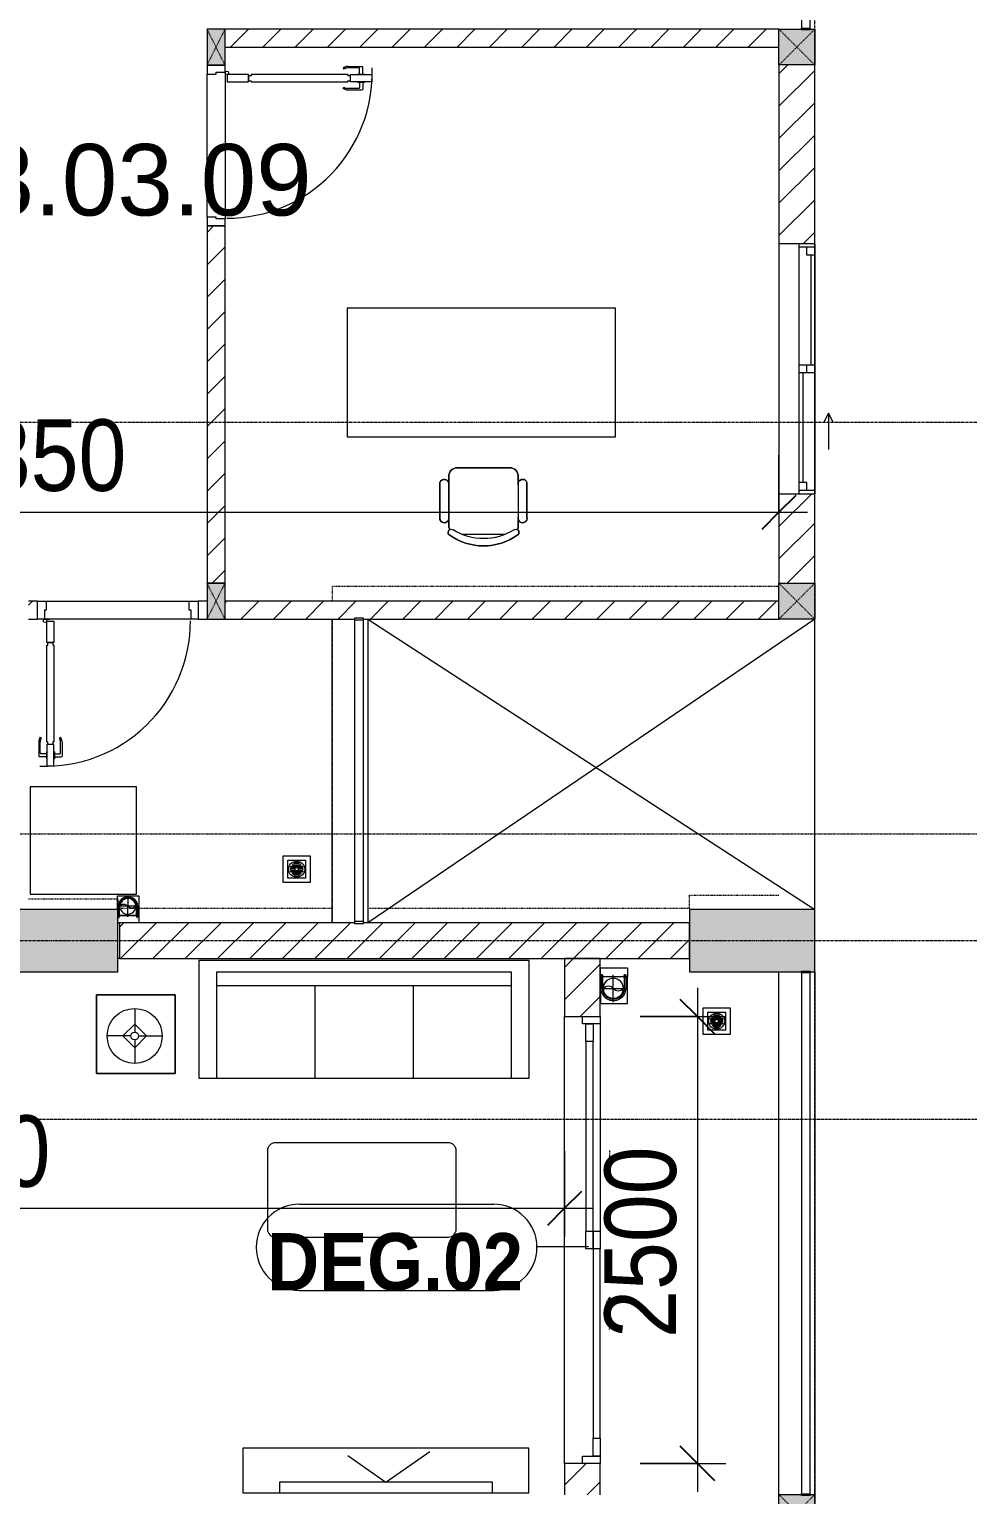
# Model space of a CAD drawing. Header units: millimetres. Extents: x 1591 to 240306, y -15958 to 82755.
# Drawn here: x 133859 to 139110, y 22437 to 30637 of the extents above; entities that cross this region are included whole.
import ezdxf

# ---------------------------------------------------------------- set-up
doc = ezdxf.new("R2010")
doc.units = ezdxf.units.MM
for name, pattern in [('Dash', [6, 3, -3]), ('Dash 1_8_', [6.35, 3.175, -3.175]), ('Dash Dot 3_16_', [7.9375, 4.7625, -1.5875, 0, -1.5875]), ('Grid Line', [22.225, 12.7, -3.175, 3.175, -3.175]), ('IMPORT-CENTER _2_', [40.64, 25.4, -5.08, 5.08, -5.08])]:
    doc.linetypes.add(name, pattern=pattern)
for name, color, linetype, lineweight in [('0-1', 7, 'Continuous', 5), ('A-ANNO-DIMS', 211, 'Continuous', 9), ('A-ANNO-DIMS-160', 211, 'Continuous', 9), ('A-AREA', 32, 'Dash 1_8_', 9), ('A-AREA-IDEN', 2, 'Continuous', 9), ('A-DETL-GENF-1', 9, 'Continuous', 9), ('A-DETL-THIN-2', 151, 'Continuous', 9), ('A-DOOR', 31, 'Continuous', 9), ('A-DOOR-1', 254, 'Continuous', 9), ('A-DOOR-2', 9, 'Continuous', 9), ('A-DOOR-FRAM', 31, 'Continuous', 9), ('A-DOOR-HDLN', 31, 'Dash', 9), ('A-DOOR-IDEN', 31, 'Continuous', 9), ('A-FLOR-1', 250, 'Continuous', 9), ('A-FLOR-2', 9, 'Continuous', 9), ('A-FLOR-HRAL', 11, 'Continuous', 9), ('A-FLOR-HRAL-1', 254, 'Continuous', 9), ('A-FLOR-HRAL-2', 9, 'Continuous', 9), ('A-GLAZ', 151, 'Continuous', 9), ('A-WALL', 113, 'Continuous', 9), ('A-WALL-1', 253, 'Continuous', 18), ('A-WALL-2', 9, 'Continuous', 9), ('A-WALL-3', 113, 'Continuous', 18), ('A-WALL-PATT-1', 10, 'Continuous', 9), ('A-WALL-PATT-2', 111, 'Continuous', 9), ('G-ANNO-SYMB-1', 111, 'Dash Dot 3_16_', 18), ('G-IMPT-1', 254, 'Continuous', 9), ('G-IMPT-2', 8, 'IMPORT-CENTER _2_', 9), ('G-IMPT-3', 8, 'Continuous', 9), ('I-FURN', 30, 'Continuous', 9), ('I-FURN-1', 254, 'Continuous', 9), ('M-EQPM', 50, 'Continuous', 9), ('S-COLS', 52, 'Continuous', 9), ('S-COLS-1', 52, 'Continuous', 5), ('S-COLS-2', 7, 'Continuous', 18), ('S-COLS-3', 254, 'Continuous', 9), ('S-COLS-4', 253, 'Continuous', 18), ('S-COLS-5', 52, 'Continuous', 18), ('S-COLS-HDLN', 52, 'Dash', 9), ('S-COLS-HDLN-1', 9, 'Dash', 9), ('S-GRID-1', 1, 'Grid Line', 9)]:
    doc.layers.add(name, color=color, linetype=linetype, lineweight=lineweight)
doc.styles.add('Arial_6', font='arial_0.ttf', dxfattribs={"height": 400})
doc.styles.add('Arial_B_3', font='arialbd_0.ttf', dxfattribs={"width": 0.9, "height": 320})
doc.styles.add('UTM Avo', font='UTM Avo.ttf', dxfattribs={"width": 0.9, "height": 400})
doc.dimstyles.new('1_Dim_chi_tiet_2_5_1', dxfattribs={"dimscale": 304.8, "dimtxt": 399.720379, "dimasz": 0.629921, "dimexe": 0.524934, "dimexo": 0.0625, "dimgap": 0.052493, "dimtad": 1, "dimdec": 0, "dimrnd": 5, "dimzin": 0, "dimdsep": 46, "dimtxsty": 'UTM Avo', "dimblk1": 'OBLIQUE', "dimblk2": 'OBLIQUE', "dimsah": 1, "dimcen": 0.09, "dimdle": 0.524934, "dimazin": 0, "dimtfac": 1, "dimtdec": 4, "dimtix": 1, "dimtmove": 0, "dimatfit": 3, "dimfxl": 1.049869, "dimfxlon": 1, "dimtvp": 1, "dimtolj": 1, "dimtzin": 0, "dimarcsym": 2})
pattern_1 = [(45, (0, 0), (-90.50967, 90.50967), [])]
pattern_2 = [(45, (11001.35, 0), (-90.50967, 90.50967), [])]

# ---------------------------------------------------------------- blocks, each defined once
blk = doc.blocks.new('NCV_TKTC_KET CAU_rvt-1-TKCS_MB TẦNG 3-4')
at = {"layer": 'S-COLS-1'}
for points in [[(123352.6, 25361.9), (123352.6, 25711.9), (122052.6, 25711.9), (122052.6, 25361.9), (122207.7, 25361.9)], [(127227.6, 25361.9), (127252.6, 25361.9), (127252.6, 25711.9), (126552.6, 25711.9), (126552.6, 25361.9), (127177.6, 25361.9), (127177.6, 25366.9), (127227.6, 25366.9)]]:
    blk.add_hatch(color=256, dxfattribs=at).paths.add_polyline_path(points)
at = {"layer": 'A-FLOR-1'}
blk.add_line((123362.6, 25636.8), (123352.6, 25636.8), dxfattribs=at)
at = {"layer": 'S-COLS-2'}
for p, q in [((123352.6, 25711.9), (122052.6, 25711.9)), ((123352.6, 25361.9), (123352.6, 25711.9)), ((127252.6, 25711.9), (126552.6, 25711.9)), ((126552.6, 25711.9), (126552.6, 25361.9)), ((127252.6, 25361.9), (127252.6, 25711.9)), ((122052.6, 25361.9), (123352.6, 25361.9)), ((126552.6, 25361.9), (127177.6, 25361.9)), ((127227.6, 25361.9), (127252.6, 25361.9))]:
    blk.add_line(p, q, dxfattribs=at)
blk = doc.blocks.new('DOOR_CW_01 CANH MO-PANEL KINH - DIW_01-900x2200-CỬA GỖ VÂN LAMINATE-553393-TKCS_MB TẦNG 3-4')
at = {"layer": 'A-DETL-GENF-1'}
for p, q in [((-399, 820.5), (-438, 820.5)), ((-399, 831.8), (-397, 831.8)), ((-399, 792.2), (-399, 831.8)), ((-397, 872), (-357, 872)), ((-397, 752), (-397, 872)), ((-397, 792.2), (-397, 831.8)), ((-357, 872), (-357, 752)), ((-357, 792.2), (-357, 831.8)), ((-355, 831.8), (-357, 831.8)), ((-355, 792.2), (-355, 831.8)), ((-355, 820.5), (-316, 820.5)), ((-442, 737), (-442, 816.5)), ((-434, 799.5), (-434, 737)), ((-399, 803.5), (-430, 803.5)), ((-397, 792.2), (-399, 792.2)), ((-357, 752), (-397, 752)), ((-397, 738), (-391, 738)), ((-397, 738), (-397, 196)), ((-363, 752), (-391, 752)), ((-391, 752), (-391, 738)), ((-363, 738), (-363, 752)), ((-357, 738), (-363, 738)), ((-357, 792.2), (-355, 792.2)), ((-357, 196), (-357, 738)), ((-355, 803.5), (-324, 803.5)), ((-320, 799.5), (-320, 737)), ((-312, 737), (-312, 816.5)), ((-433.9, 711.2), (-427.3, 715.8)), ((-320.1, 711.2), (-326.7, 715.8)), ((-397, 196), (-391, 196)), ((-357, 182), (-397, 182)), ((-397, 182), (-397, 62)), ((-391, 196), (-391, 182)), ((-391, 182), (-363, 182)), ((-357, 196), (-363, 196)), ((-363, 182), (-363, 196)), ((-357, 62), (-357, 182)), ((-397, 62), (-357, 62))]:
    blk.add_line(p, q, dxfattribs=at)
blk.add_circle((-407, 60), 10, dxfattribs=at)
for centre, radius, start, end in [((-438, 816.5), 4, 90, 180), ((-407, 60), 814, 360, 92), ((-316, 816.5), 4, 0, 90), ((-430, 799.5), 4, 90, 180), ((-324, 799.5), 4, 360, 90), ((-397, 737), 45, 180, 215), ((-397, 737), 37, 180, 215), ((-357, 737), 37, 325, 0), ((-357, 737), 45, 325, 0)]:
    blk.add_arc(centre, radius, start, end, dxfattribs=at)
at = {"layer": 'A-DOOR-2'}
for p, q in [((-410, 50), (-450, 50)), ((-450, 50), (-450, -50)), ((-410, 0), (-410, 50)), ((-400, 0), (-410, 0)), ((-407, 50), (-382, 50)), ((-400, -50), (-400, 0)), ((410, 0), (400, 0)), ((400, 0), (400, -50)), ((450, 50), (410, 50)), ((410, 50), (410, 0)), ((450, -50), (450, 50)), ((-450, -50), (-400, -50)), ((400, -50), (450, -50))]:
    blk.add_line(p, q, dxfattribs=at)
blk = doc.blocks.new('BAN LV A - BAN LV A_dwg_ban hoc2-348006-TKCS_MB TẦNG 3-4')
at = {"layer": 'I-FURN'}
for p, q in [((145.8, 437.4), (-145.8, 437.4)), ((-243, 354.4), (-243, 162)), ((-194.4, 388.8), (-194.4, 113.4)), ((194.4, 113.4), (194.4, 388.8)), ((194.4, 351.4), (194.4, 150.8)), ((243.7, 162), (243.7, 354.4)), ((-120.5, 64.8), (120.5, 64.8))]:
    blk.add_line(p, q, dxfattribs=at)
at = {"layer": 'I-FURN', "flags": 128}
blk.add_lwpolyline([(-737.8, 610.5), (-737.8, 1330.5), (-154.9, 1330.5), (762.2, 1330.5), (762.2, 610.5)], close=True, dxfattribs=at)
at = {"layer": 'I-FURN'}
for centre, radius, start, end in [((-145.8, 388.8), 48.6, 90, 180), ((145.8, 388.8), 48.6, 360, 90), ((-218.7, 347.3), 25.3, 343.7398, 163.7398), ((219.4, 347.3), 25.3, 16.2602, 170.70537), ((-218.7, 154.9), 25.3, 163.7398, 16.2602), ((-180.2, 75.4), 17.8, 57.97259, 216.69006), ((-145.8, 113.4), 48.6, 180, 207.58444), ((0, 359.3), 318.2, 237.57575, 302.42425), ((180.2, 75.4), 17.8, 323.30994, 122.02741), ((145.8, 113.4), 48.6, 332.41556, 0), ((219.4, 154.9), 25.3, 189.29463, 16.2602), ((0, 324), 324, 233.1301, 306.8699)]:
    blk.add_arc(centre, radius, start, end, dxfattribs=at)
blk = doc.blocks.new('BAN LV A - BAN LV A_dwg-348005-TKCS_MB TẦNG 3-4')
at = {"extrusion": (0, 0, -1), "zscale": -1, "rotation": 180}
blk.add_blockref('BAN LV A - BAN LV A_dwg_ban hoc2-348006-TKCS_MB TẦNG 3-4', (-729, 1383.7), dxfattribs=at)
blk = doc.blocks.new('BAN LV A - BAN LV A-348231-TKCS_MB TẦNG 3-4')
at = {"layer": 'I-FURN-1'}
for p, q in [((534.6, 1270.3), (534.6, 1235.9)), ((923.4, 1232.9), (923.4, 1270.3)), ((486, 1221.7), (486, 1029.3)), ((972.7, 1029.3), (972.7, 1221.7)), ((534.6, 1029.3), (534.6, 994.9)), ((923.4, 994.9), (923.4, 1032.3)), ((583.2, 946.3), (874.8, 946.3)), ((1491.2, 773.2), (-8.8, 773.2)), ((-8.8, 773.2), (-8.8, 53.2)), ((1491.2, 53.2), (1491.2, 773.2)), ((-8.8, 53.2), (1491.2, 53.2))]:
    blk.add_line(p, q, dxfattribs=at)
for centre, radius, start, end in [((548.9, 1308.3), 17.8, 143.30994, 240.59603), ((729, 1059.7), 324, 53.1301, 126.8699), ((909.2, 1308.3), 17.8, 299.40397, 36.69006), ((510.3, 1228.8), 25.3, 16.2602, 196.2602), ((583.2, 1270.3), 48.6, 152.41556, 180), ((874.8, 1270.3), 48.6, 360, 27.58444), ((948.4, 1228.8), 25.3, 343.7398, 170.70537), ((510.3, 1036.4), 25.3, 196.2602, 343.7398), ((583.2, 994.9), 48.6, 180, 270), ((874.8, 994.9), 48.6, 270, 360), ((948.4, 1036.4), 25.3, 189.29463, 343.7398)]:
    blk.add_arc(centre, radius, start, end, dxfattribs=at)
blk.add_blockref('BAN LV A - BAN LV A_dwg-348005-TKCS_MB TẦNG 3-4', (0, 0))
blk = doc.blocks.new('MAY GIAT - MAY GIAT_dwg-348053-TKCS_MB TẦNG 3-4')
at = {"layer": 'G-IMPT-1', "flags": 128}
blk.add_lwpolyline([(5, 596.6), (5, 2.3), (605, 2.3), (605, 596.6)], close=True, dxfattribs=at)
blk = doc.blocks.new('MAY GIAT - MAY GIAT-348233-TKCS_MB TẦNG 3-4')
at = {"layer": 'I-FURN-1'}
for p, q in [((5, 596.6), (5, 2.3)), ((605, 596.6), (5, 596.6)), ((605, 2.3), (605, 596.6)), ((5, 2.3), (605, 2.3))]:
    blk.add_line(p, q, dxfattribs=at)
blk.add_blockref('MAY GIAT - MAY GIAT_dwg-348053-TKCS_MB TẦNG 3-4', (0, 0))
blk = doc.blocks.new('Railing - 50 x 10mm-901205-TKCS_MB TẦNG 3-4')
at = {"layer": 'A-FLOR-HRAL-2'}
for p, q in [((25, 5), (-25, 5)), ((-25, 5), (-25, -5)), ((25, -5), (25, 5)), ((-25, -5), (25, -5))]:
    blk.add_line(p, q, dxfattribs=at)
blk = doc.blocks.new('Railing - Railing-884635-TKCS_MB TẦNG 3-4')
at = {"layer": 'A-FLOR-HRAL-2'}
for p, q in [((101769.1, 18071.7), (101769.1, 16382.9)), ((101819.1, 16382.9), (101819.1, 18071.7))]:
    blk.add_line(p, q, dxfattribs=at)
at = {"rotation": 180}
for p in [(101794.1, 18076.7), (101794.1, 16377.9)]:
    blk.add_blockref('Railing - 50 x 10mm-901205-TKCS_MB TẦNG 3-4', p, dxfattribs=at)
blk = doc.blocks.new('G1_SOF - BO TRU - 100x200-745959-TKCS_MB TẦNG 3-4')
at = {"layer": 'S-COLS'}
blk.add_hatch(color=256, dxfattribs=at).paths.add_polyline_path([(-50, 100), (-50, -100), (50, -100), (50, 100)])
at = {"layer": 'S-COLS-4'}
for p, q in [((50, 100), (-50, 100)), ((-50, 100), (-50, -100)), ((50, -100), (50, 100)), ((-50, -100), (50, -100))]:
    blk.add_line(p, q, dxfattribs=at)
at = {"layer": 'S-COLS-HDLN-1'}
for p, q in [((50, 100), (-50, -100)), ((-50, 100), (50, -100))]:
    blk.add_line(p, q, dxfattribs=at)
blk = doc.blocks.new('DOOR_CW_01 CANH MO-PANEL KINH - DIG_01-900x2200-CỬA NHÔM KÍNH-901215-TKCS_MB TẦNG 3-4')
at = {"layer": 'A-DETL-GENF-1'}
for p, q in [((-397, -182), (-397, -62)), ((-397, -62), (-357, -62)), ((-357, -62), (-357, -182)), ((-357, -182), (-397, -182)), ((-397, -196), (-391, -196)), ((-397, -738), (-397, -196)), ((-391, -196), (-391, -182)), ((-391, -182), (-363, -182)), ((-363, -182), (-363, -196)), ((-357, -196), (-363, -196)), ((-357, -196), (-357, -738)), ((-442, -737), (-442, -816.5)), ((-434, -799.5), (-434, -737)), ((-433.9, -711.2), (-427.3, -715.8)), ((-320.1, -711.2), (-326.7, -715.8)), ((-320, -799.5), (-320, -737)), ((-312, -737), (-312, -816.5)), ((-399, -803.5), (-430, -803.5)), ((-399, -792.2), (-399, -831.8)), ((-397, -792.2), (-399, -792.2)), ((-397, -738), (-391, -738)), ((-357, -752), (-397, -752)), ((-397, -752), (-397, -872)), ((-397, -792.2), (-397, -831.8)), ((-391, -752), (-391, -738)), ((-363, -752), (-391, -752)), ((-357, -738), (-363, -738)), ((-363, -738), (-363, -752)), ((-357, -872), (-357, -752)), ((-357, -792.2), (-357, -831.8)), ((-357, -792.2), (-355, -792.2)), ((-355, -792.2), (-355, -831.8)), ((-355, -803.5), (-324, -803.5)), ((-399, -820.5), (-438, -820.5)), ((-399, -831.8), (-397, -831.8)), ((-397, -872), (-357, -872)), ((-355, -831.8), (-357, -831.8)), ((-355, -820.5), (-316, -820.5))]:
    blk.add_line(p, q, dxfattribs=at)
blk.add_circle((-407, -60), 10, dxfattribs=at)
for centre, radius, start, end in [((-407, -60), 814, 268, 0), ((-397, -737), 45, 145, 180), ((-397, -737), 37, 145, 180), ((-357, -737), 37, 0, 35), ((-357, -737), 45, 360, 35), ((-438, -816.5), 4, 180, 270), ((-430, -799.5), 4, 180, 270), ((-324, -799.5), 4, 270, 0), ((-316, -816.5), 4, 270, 0)]:
    blk.add_arc(centre, radius, start, end, dxfattribs=at)
at = {"layer": 'A-DOOR-2'}
for p, q in [((-450, -50), (-450, 50)), ((-450, 50), (-400, 50)), ((-400, 50), (-400, 0)), ((400, 0), (400, 50)), ((400, 50), (450, 50)), ((450, 50), (450, -50)), ((-410, -50), (-450, -50)), ((-410, 0), (-410, -50)), ((-400, 0), (-410, 0)), ((-407, -50), (-382, -50)), ((410, 0), (400, 0)), ((410, -50), (410, 0)), ((450, -50), (410, -50))]:
    blk.add_line(p, q, dxfattribs=at)
blk = doc.blocks.new('LOBBY_SOFA_1 - LOBBY_SOFA_1-901220-TKCS_MB TẦNG 3-4')
at = {"layer": 'I-FURN'}
for p, q in [((-2556, 0), (-2556, -660)), ((-708, 0), (-2556, 0)), ((-708, -660), (-708, 0)), ((-2457, -66), (-2457, -660)), ((-807, -66), (-2457, -66)), ((-807, -660), (-807, -66)), ((-807, -143), (-2457, -143)), ((-1907, -143), (-1907, -660)), ((-1357, -143), (-1357, -660)), ((-3128.2, -193.5), (-2688.2, -193.5)), ((-3128.2, -633.5), (-3128.2, -193.5)), ((-2688.2, -193.5), (-2688.2, -633.5)), ((-2915.4, -269), (-2915.4, -401)), ((-2915.4, -357), (-2981.4, -423)), ((-2849.4, -423), (-2915.4, -357)), ((-2937.4, -423), (-3069.4, -423)), ((-2981.4, -423), (-2915.4, -489)), ((-2915.4, -489), (-2849.4, -423)), ((-2915.4, -445), (-2915.4, -577)), ((-2893.4, -423), (-2761.4, -423)), ((-2688.2, -633.5), (-3128.2, -633.5)), ((-2556, -660), (-708, -660)), ((-2172.3, -1064.5), (-2172.3, -1504.5)), ((-1160.3, -1020.5), (-2128.3, -1020.5)), ((-1116.3, -1504.5), (-1116.3, -1064.5)), ((-2128.3, -1548.5), (-1160.3, -1548.5))]:
    blk.add_line(p, q, dxfattribs=at)
for radius in [154, 22]:
    blk.add_circle((-2915.4, -423), radius, dxfattribs=at)
for centre, start, end in [((-2128.3, -1064.5), 90, 180), ((-1160.3, -1064.5), 0, 90), ((-2128.3, -1504.5), 180, 270), ((-1160.3, -1504.5), 270, 0)]:
    blk.add_arc(centre, 44, start, end, dxfattribs=at)
at = {"layer": 'I-FURN-1'}
for p, q in [((-708, 0), (-2556, 0)), ((-2556, 0), (-2556, -660)), ((-708, -660), (-708, 0)), ((-2688.2, -193.5), (-3128.2, -193.5)), ((-3128.2, -193.5), (-3128.2, -633.5)), ((-2688.2, -633.5), (-2688.2, -193.5)), ((-3128.2, -633.5), (-2688.2, -633.5)), ((-2556, -660), (-708, -660)), ((-2172.3, -1064.5), (-2172.3, -1504.5)), ((-1160.3, -1020.5), (-2128.3, -1020.5)), ((-1116.3, -1504.5), (-1116.3, -1064.5)), ((-2128.3, -1548.5), (-1160.3, -1548.5))]:
    blk.add_line(p, q, dxfattribs=at)
for centre, start, end in [((-2128.3, -1064.5), 90, 180), ((-1160.3, -1064.5), 0, 90), ((-2128.3, -1504.5), 180, 270), ((-1160.3, -1504.5), 270, 0)]:
    blk.add_arc(centre, 44, start, end, dxfattribs=at)
blk = doc.blocks.new('RES_BAN AN - RES_BAN AN-901223-TKCS_MB TẦNG 3-4')
at = {"layer": 'I-FURN-1'}
for p, q in [((1600, 0), (0, 0)), ((0, 0), (0, -250)), ((1600, -250), (1600, 0)), ((0, -250), (1600, -250))]:
    blk.add_line(p, q, dxfattribs=at)
blk = doc.blocks.new('KE TIVI-2 - KE TIVI-2-885819-TKCS_MB TẦNG 3-4')
at = {"layer": 'I-FURN-1'}
for p, q in [((-595.6, 0), (-595.6, -60)), ((595.6, 0), (-595.6, 0)), ((-595.6, -60), (595.6, -60)), ((0, -60), (-245.7, -232.1)), ((213, -209.1), (0, -60)), ((595.6, -60), (595.6, 0))]:
    blk.add_line(p, q, dxfattribs=at)
blk = doc.blocks.new('NCV_TKTC_TANG 3 - 4_rvt-2-TKCS_MB TẦNG 3-4')
at = {"layer": 'A-WALL-PATT-1'}
h = blk.add_hatch(dxfattribs=at)
h.set_pattern_fill('FP_1', color=256, style=0, pattern_type=2)
h.set_pattern_definition(pattern_1)
h.paths.add_polyline_path([(127052.6, 30536.9), (127052.6, 30636.9), (123952.6, 30636.9), (123952.6, 30536.9), (125431.7, 30536.9)])
h = blk.add_hatch(dxfattribs=at)
h.set_pattern_fill('FP_1', color=256, style=0, pattern_type=2)
h.set_pattern_definition(pattern_1)
h.paths.add_polyline_path([(123852.6, 27537.4), (123952.6, 27537.4), (123952.6, 29536.5), (123852.6, 29536.5), (123852.6, 27850.2)])
h = blk.add_hatch(dxfattribs=at)
h.set_pattern_fill('FP_1', color=256, style=0, pattern_type=2)
h.set_pattern_definition(pattern_1)
h.paths.add_polyline_path([(123819.7, 27336.9), (123852.6, 27337.6), (123852.6, 27436.9), (123802.6, 27436.9), (123802.6, 27336.9)])
h.paths.add_polyline_path([(122852.6, 27336.9), (122902.6, 27336.9), (122902.6, 27436.9), (122852.6, 27436.9)])
h = blk.add_hatch(dxfattribs=at)
h.set_pattern_fill('FP_1', color=256, style=0, pattern_type=2)
h.set_pattern_definition(pattern_1)
h.paths.add_polyline_path([(127052.6, 27336.9), (127052.6, 27436.9), (123952.6, 27436.9), (123952.6, 27336.9), (124677.6, 27336.9), (124677.6, 27342.4), (124727.6, 27342.4), (124727.6, 27336.9), (125431.7, 27336.9)])
at = {"layer": 'A-FLOR-2'}
for p, q in [((123852.6, 29586.5), (123852.6, 30386.5)), ((123952.6, 30396.5), (123952.6, 29576.5)), ((122952.6, 27436.9), (123752.6, 27436.9)), ((123352.6, 25636.9), (123362.6, 25636.9)), ((123362.6, 25436.9), (123352.6, 25436.9)), ((125852.6, 22612.4), (125852.6, 25112.4))]:
    blk.add_line(p, q, dxfattribs=at)
at = {"layer": 'A-WALL-1'}
for p, q in [((127052.6, 30636.9), (123952.6, 30636.9)), ((123952.6, 30536.9), (127052.6, 30536.9)), ((123852.6, 30436.5), (123952.6, 30436.5)), ((123952.6, 29536.5), (123852.6, 29536.5)), ((123852.6, 29536.5), (123852.6, 27537.4)), ((123952.6, 27537.4), (123952.6, 29536.5)), ((123852.6, 27537.4), (123952.6, 27537.4)), ((122902.6, 27436.9), (122852.6, 27436.9)), ((122902.6, 27336.9), (122902.6, 27436.9)), ((123852.6, 27436.9), (123802.6, 27436.9)), ((123802.6, 27436.9), (123802.6, 27336.9)), ((127052.6, 27436.9), (123952.6, 27436.9)), ((122852.6, 27336.9), (122902.6, 27336.9)), ((123802.6, 27336.9), (123852.6, 27336.9)), ((123952.6, 27336.9), (124677.6, 27336.9)), ((124727.6, 27336.9), (127052.6, 27336.9))]:
    blk.add_line(p, q, dxfattribs=at)
at = {"layer": 'A-WALL-2'}
for p, q in [((123852.6, 29586.5), (123852.6, 30386.5)), ((123952.6, 30396.5), (123952.6, 29576.5)), ((122952.6, 27436.9), (123752.6, 27436.9)), ((123762.6, 27336.9), (122942.6, 27336.9)), ((124552.6, 25636.9), (124552.6, 27336.9)), ((124752.6, 27336.9), (124752.6, 25636.9))]:
    blk.add_line(p, q, dxfattribs=at)
at = {"layer": 'A-DOOR-1', "rotation": 269.9999999999996}
blk.add_blockref('DOOR_CW_01 CANH MO-PANEL KINH - DIW_01-900x2200-CỬA GỖ VÂN LAMINATE-553393-TKCS_MB TẦNG 3-4', (123902.6, 29986.5), dxfattribs=at)
at = {"layer": 'A-DOOR-1'}
blk.add_blockref('DOOR_CW_01 CANH MO-PANEL KINH - DIG_01-900x2200-CỬA NHÔM KÍNH-901215-TKCS_MB TẦNG 3-4', (123352.6, 27386.9), dxfattribs=at)
at = {"layer": 'A-FLOR-HRAL-1'}
blk.add_blockref('Railing - Railing-884635-TKCS_MB TẦNG 3-4', (22908.5, 9260.7), dxfattribs=at)
at = {"layer": 'I-FURN-1'}
for name, p, rotation in [('BAN LV A - BAN LV A-348231-TKCS_MB TẦNG 3-4', (126128.2, 29129.7), 180), ('MAY GIAT - MAY GIAT-348233-TKCS_MB TẦNG 3-4', (122860.3, 26402.4), 269.9999999999991), ('RES_BAN AN - RES_BAN AN-901223-TKCS_MB TẦNG 3-4', (125652.9, 22446.9), 180), ('KE TIVI-2 - KE TIVI-2-885819-TKCS_MB TẦNG 3-4', (124852.9, 22446.9), 180)]:
    blk.add_blockref(name, p, dxfattribs=dict(at, rotation=rotation))
blk.add_blockref('LOBBY_SOFA_1 - LOBBY_SOFA_1-901220-TKCS_MB TẦNG 3-4', (126362.6, 25426.9), dxfattribs=at)
at = {"layer": 'S-COLS-3', "rotation": 180}
for p in [(123902.6, 30536.9), (123902.6, 27436.9)]:
    blk.add_blockref('G1_SOF - BO TRU - 100x200-745959-TKCS_MB TẦNG 3-4', p, dxfattribs=at)
blk = doc.blocks.new('1_FAMILY RVT - W01-WxH 1400x1400xmm-389822-TKCS_MB TẦNG 3-4')
at = {"layer": 'A-GLAZ'}
for p, q in [((248.4, 172.39), (299.2, 197.79)), ((248.4, 172.39), (299.2, 146.99)), ((248.4, 172.39), (451.6, 172.39)), ((-700, 96.19), (-700, -103.81)), ((700, 96.19), (-700, 96.19)), ((-700, 96.19), (-636.5, 96.19)), ((-680.95, 96.19), (-680.95, 7.29)), ((-636.5, 96.19), (-22.225, 96.19)), ((-636.5, 96.19), (-636.5, 51.74)), ((-22.225, 7.29), (-22.225, 96.19)), ((-22.225, 96.19), (22.225, 96.19)), ((22.225, 96.19), (680.95, 96.19)), ((22.225, 96.19), (22.225, 7.29)), ((680.95, 96.19), (700, 96.19)), ((680.95, 96.19), (680.95, 7.29)), ((700, -103.81), (700, 96.19)), ((-700, 7.29), (-680.95, 7.29)), ((-636.5, 51.74), (-680.95, 51.74)), ((-680.95, 7.29), (-22.225, 7.29)), ((-636.5, 73.965), (-22.225, 73.965)), ((22.225, 51.74), (-22.225, 51.74)), ((-22.225, 7.29), (22.225, 7.29)), ((22.225, 29.515), (636.5, 29.515)), ((22.225, 7.29), (636.5, 7.29)), ((636.5, 51.74), (636.5, 7.29)), ((680.95, 51.74), (636.5, 51.74)), ((636.5, 7.29), (700, 7.29)), ((-700, -103.81), (700, -103.81))]:
    blk.add_line(p, q, dxfattribs=at)
blk = doc.blocks.new('Railing - 50 x 10mm-1251311-TKCS_MB TẦNG 3-4')
at = {"layer": 'A-FLOR-HRAL'}
for p, q in [((25, 5), (-25, 5)), ((-25, 5), (-25, -5)), ((25, -5), (25, 5)), ((-25, -5), (25, -5))]:
    blk.add_line(p, q, dxfattribs=at)
blk = doc.blocks.new('Railing - Railing-3235689-TKCS_MB TẦNG 3-4')
at = {"layer": 'A-FLOR-HRAL'}
for p, q in [((127177.6, 33481.9), (127177.6, 30644)), ((127227.6, 30644), (127227.6, 33481.9))]:
    blk.add_line(p, q, dxfattribs=at)
at = {"extrusion": (0, 0, -1), "zscale": -1}
for p in [(-127202.6, 33486.9), (-127202.6, 30639)]:
    blk.add_blockref('Railing - 50 x 10mm-1251311-TKCS_MB TẦNG 3-4', p, dxfattribs=at)
blk = doc.blocks.new('Railing - Railing-3235706-TKCS_MB TẦNG 3-4')
at = {"layer": 'A-FLOR-HRAL'}
for p, q in [((127177.6, 25356.9), (127177.6, 22442.4)), ((127227.6, 22442.4), (127227.6, 25356.9))]:
    blk.add_line(p, q, dxfattribs=at)
at = {"extrusion": (0, 0, -1), "zscale": -1}
for p in [(-127202.6, 25361.9), (-127202.6, 22437.4)]:
    blk.add_blockref('Railing - 50 x 10mm-1251311-TKCS_MB TẦNG 3-4', p, dxfattribs=at)
blk = doc.blocks.new('G1_SOF - BO TRU - 200x200-3054294-TKCS_MB TẦNG 3-4')
at = {"layer": 'S-COLS'}
blk.add_hatch(color=256, dxfattribs=at).paths.add_polyline_path([(100, 100), (-100, 100), (-100, -100), (100, -100)])
at = {"layer": 'S-COLS-5'}
for p, q in [((-100, 100), (100, 100)), ((-100, -100), (-100, 100)), ((100, 100), (100, -100)), ((100, -100), (-100, -100))]:
    blk.add_line(p, q, dxfattribs=at)
at = {"layer": 'S-COLS-HDLN'}
for p, q in [((100, -100), (-100, 100)), ((-100, -100), (100, 100))]:
    blk.add_line(p, q, dxfattribs=at)
blk = doc.blocks.new('G1_SOF - BO TRU - 200x200-V38-TKCS_MB TẦNG 3-4')
at = {"layer": 'S-COLS'}
blk.add_hatch(color=256, dxfattribs=at).paths.add_polyline_path([(-75, 100), (-100, 100), (-100, -100), (-75, -100), (-75, -96.6), (-25, -96.6), (-25, -100), (100, -100), (100, 100), (-25, 100)])
at = {"layer": 'S-COLS-5'}
for p, q in [((-100, 100), (100, 100)), ((-100, -100), (-100, 100)), ((100, 100), (100, -100)), ((-75, -100), (-100, -100)), ((100, -100), (-25, -100))]:
    blk.add_line(p, q, dxfattribs=at)
at = {"layer": 'S-COLS-HDLN'}
for p, q in [((100, -100), (-100, 100)), ((-100, -100), (100, 100))]:
    blk.add_line(p, q, dxfattribs=at)
blk = doc.blocks.new('DEG_02-DEG_03 - DEG_02-2500x2400mm-CỬA ĐI 02 CÁNH TRƯỢT-841416-TKCS_MB TẦNG 3-4')
at = {"layer": 'A-DOOR'}
for p, q in [((-1210, -100), (-1210, -60)), ((-1210, -60), (-1110, -60)), ((-1110, -60), (-1110, -100)), ((-50, -60), (-1110, -60)), ((-50, -60), (-50, -20)), ((-50, -20), (50, -20)), ((50, -60), (-50, -60)), ((-50, -100), (-50, -60)), ((-50, -60), (50, -60)), ((50, -20), (50, -60)), ((1110, -20), (50, -20)), ((50, -60), (1110, -60)), ((50, -60), (50, -100)), ((1110, -60), (1110, -20)), ((1110, -20), (1210, -20)), ((1210, -60), (1110, -60)), ((1210, -20), (1210, -60)), ((-1110, -100), (-1210, -100)), ((-1110, -100), (-50, -100)), ((50, -100), (-50, -100))]:
    blk.add_line(p, q, dxfattribs=at)
at = {"layer": 'A-DOOR-FRAM'}
for p, q in [((-1250, 0), (-1210, 0)), ((-1250, -100), (-1250, 0)), ((-1210, 0), (-1210, -100)), ((1210, -100), (1210, 0)), ((1210, 0), (1250, 0)), ((1250, 0), (1250, -100)), ((-1210, -100), (-1250, -100)), ((1250, -100), (1210, -100))]:
    blk.add_line(p, q, dxfattribs=at)
at = {"layer": 'A-DOOR-HDLN'}
for p, q in [((-500.4, -151.1), (-320.4, -151.1)), ((-320.4, -151.1), (-355, -131.1)), ((-320.4, -151.1), (-355, -171.1)), ((320.4, -151.1), (355, -131.1)), ((320.4, -151.1), (355, -171.1)), ((500.4, -151.1), (320.4, -151.1))]:
    blk.add_line(p, q, dxfattribs=at)
blk = doc.blocks.new('TKTC_XREF_251221_MB TANG 2-7 - TKTC_XREF_260130_MB TANG 2-5_dwg_THU NUOC - THU NUOC-444531-TKCS_MB TẦNG 1-4746810-TKCS_MB TẦNG 3-4')
at = {"layer": 'G-IMPT-3'}
for p, q in [((-23.3, 10.8), (40.9, 10.8)), ((40.9, 4.8), (-23.3, 4.8)), ((-11, 23.3), (28.5, 23.3)), ((28.5, 17.3), (-11, 17.3)), ((-1.1, 35.6), (18.5, 35.6)), ((18.5, 29.6), (-1.1, 29.6)), ((-23.3, -13.6), (40.9, -13.6)), ((40.9, -19.6), (-23.3, -19.6)), ((-11, -26.1), (28.5, -26.1)), ((28.5, -32.1), (-11, -32.1)), ((-1.1, -38.5), (18.5, -38.5)), ((18.5, -44.5), (-1.1, -44.5))]:
    blk.add_line(p, q, dxfattribs=at)
at = {"layer": 'G-IMPT-3', "flags": 128}
for points in [[(83.7, -79.4), (83.7, 70.6), (-66.3, 70.6), (-66.3, -79.4)], [(58.7, -54.4), (58.7, 45.6), (-41.3, 45.6), (-41.3, -54.4)]]:
    blk.add_lwpolyline(points, close=True, dxfattribs=at)
for points in [[(-23.3, -1.2), (0.7, -1.2), (0.7, -7.2), (-23.3, -7.2)], [(40.9, -7.2), (16.7, -7.2), (16.7, -1.2), (40.9, -1.2)]]:
    blk.add_lwpolyline(points, dxfattribs=at)
at = {"layer": 'G-IMPT-3'}
for centre, radius, start, end in [((8.7, -4.4), 45, 360, 180), ((8.7, -4.4), 45, 360, 180), ((-23.3, 7.8), 3, 90, 270), ((-11, 20.3), 3, 90, 270), ((-1.1, 32.6), 3, 90, 270), ((18.5, 32.6), 3, 270, 90), ((28.5, 20.3), 3, 270, 90), ((40.9, 7.8), 3, 270, 90), ((8.7, -4.4), 45, 180, 360), ((8.7, -4.4), 45, 180, 360), ((-23.3, -4.2), 3, 90, 270), ((-23.3, -16.6), 3, 90, 270), ((-11, -29.1), 3, 90, 270), ((-1.1, -41.5), 3, 90, 270), ((18.5, -41.5), 3, 270, 90), ((28.5, -29.1), 3, 270, 90), ((40.9, -4.2), 3, 270, 90), ((40.9, -16.6), 3, 270, 90)]:
    blk.add_arc(centre, radius, start, end, dxfattribs=at)
blk = doc.blocks.new('TKTC_XREF_251221_MB TANG 2-7 - TKTC_XREF_260130_MB TANG 2-5_dwg_$cc-4746806-TKCS_MB TẦNG 3-4')
at = {"layer": 'G-IMPT-2'}
for p, q in [((-0.673, 0), (0.673, 0)), ((0, -0.673), (0, 0.673))]:
    blk.add_line(p, q, dxfattribs=at)
at = {"layer": 'M-EQPM'}
blk.add_circle((0, 0), 0.5, dxfattribs=at)
for centre, radius, start, end in [((0, 0), 0.5, 90, 270), ((0.188, 0.25), 0.313, 126.8699, 233.1301), ((-0.188, -0.25), 0.313, 306.8699, 53.1301)]:
    blk.add_arc(centre, radius, start, end, dxfattribs=at)
blk = doc.blocks.new('TKTC_XREF_251221_MB TANG 2-7 - TKTC_XREF_260130_MB TANG 2-5_dwg_CUM U_DN100-V83-TKCS_MB TẦNG 3-4')
at = {"layer": 'G-IMPT-3'}
blk.add_hatch(color=256, dxfattribs=at).paths.add_polyline_path([(0, -61), (16, -59), (30, -53), (43, -43), (53, -31), (59, -16), (61, 0), (59, 16), (53, 30), (43, 43), (30, 53), (16, 59), (0, 61), (0, 57), (15, 55), (28, 49), (40, 40), (49, 28), (55, 15), (57, 0), (55, -15), (49, -29), (40, -40), (28, -49), (7, -56), (0, -57)])
for p, q in [((-79, 67), (-79, 63)), ((-77, 67), (-77, 63)), ((-75, 67), (-75, 63)), ((-73, 69), (-73, 61)), ((-67, 68), (-72, 68)), ((-67, 62), (-72, 62)), ((-67, 71), (-67, 73)), ((-65, 69), (0, 69)), ((-79, -63), (-79, -67)), ((-77, -63), (-77, -67)), ((-75, -63), (-75, -67)), ((-73, -61), (-73, -69)), ((-67, -62), (-72, -62)), ((-67, -68), (-72, -68)), ((-65, -69), (0, -69))]:
    blk.add_line(p, q, dxfattribs=at)
at = {"layer": 'G-IMPT-3', "flags": 128}
for points in [[(-73, 68), (-78, 68), (-78, 62), (-73, 62)], [(-72, 59), (-67, 59), (-67, 71), (-72, 71)], [(-65, 73), (-65, 57), (-67, 57), (-67, 59)], [(-65, 61), (0, 61), (0, 57)], [(-73, -62), (-78, -62), (-78, -68), (-73, -68)], [(-72, -71), (-67, -71), (-67, -59), (-72, -59)], [(-67, -59), (-67, -57), (-65, -57), (-65, -73), (-67, -73), (-67, -71)], [(-65, -61), (0, -61), (0, -57)]]:
    blk.add_lwpolyline(points, dxfattribs=at)
at = {"layer": 'G-IMPT-3'}
for centre, radius, start, end in [((-78, 67), 0.96, 90, 180), ((-78, 63), 0.96, 180, 270), ((-71, 69), 1.56, 112.6199, 247.3801), ((-68, 65), 4.8, 143.1301, 216.8699), ((-71, 61), 1.56, 112.6199, 247.3801), ((0, 0), 69, 270, 90), ((0, 0), 61, 270, 90), ((0, 0), 57, 270, 90), ((-78, -63), 0.96, 90, 180), ((-78, -67), 0.96, 180, 270), ((-71, -61), 1.56, 112.6199, 247.3801), ((-68, -65), 4.8, 143.1301, 216.8699), ((-71, -69), 1.56, 112.6199, 247.3801)]:
    blk.add_arc(centre, radius, start, end, dxfattribs=at)
blk = doc.blocks.new('TKTC_XREF_251221_MB TANG 2-7 - TKTC_XREF_260130_MB TANG 2-5_dwg_$cc-V86-TKCS_MB TẦNG 3-4')
at = {"layer": 'G-IMPT-2'}
for p, q in [((-0.673, 0), (0.673, 0)), ((0, -0.64), (0, 0.673))]:
    blk.add_line(p, q, dxfattribs=at)
at = {"layer": 'M-EQPM'}
blk.add_circle((0, 0), 0.5, dxfattribs=at)
for centre, radius, start, end in [((0, 0), 0.5, 90, 270), ((0.188, 0.25), 0.313, 126.8699, 233.1301), ((-0.188, -0.25), 0.313, 306.8699, 53.1301)]:
    blk.add_arc(centre, radius, start, end, dxfattribs=at)
blk = doc.blocks.new('TKTC_XREF_251221_MB TANG 2-7 - TKTC_XREF_260130_MB TANG 2-5_dwg_CUM U_DN100-4746799-TKCS_MB TẦNG 3-4')
at = {"layer": 'G-IMPT-3'}
blk.add_hatch(color=256, dxfattribs=at).paths.add_polyline_path([(0, 61), (15.8, 58.9), (30.5, 52.8), (43.1, 43.1), (52.8, 30.5), (58.9, 15.8), (61, 0), (58.9, -15.8), (52.8, -30.5), (43.1, -43.1), (30.5, -52.8), (15.8, -58.9), (0, -61), (0, -57), (14.8, -55.1), (28.5, -49.4), (40.3, -40.3), (49.4, -28.5), (55.1, -14.8), (57, 0), (55.1, 14.8), (49.4, 28.5), (40.3, 40.3), (28.5, 49.4), (14.8, 55.1), (0, 57)])
for p, q in [((-79.1, 66.6), (-79.1, 63.4)), ((-76.6, 66.6), (-76.6, 63.4)), ((-74.6, 66.6), (-74.6, 63.4)), ((-72.7, 69.3), (-72.7, 60.7)), ((-66.9, 67.9), (-71.7, 67.9)), ((-66.9, 62.1), (-71.7, 62.1)), ((-65, 69), (0, 69)), ((-79.1, -63.4), (-79.1, -66.6)), ((-76.6, -63.4), (-76.6, -66.6)), ((-74.6, -63.4), (-74.6, -66.6)), ((-72.7, -60.7), (-72.7, -69.3)), ((-66.9, -62.1), (-71.7, -62.1)), ((-66.9, -67.9), (-71.7, -67.9)), ((-65, -69), (0, -69))]:
    blk.add_line(p, q, dxfattribs=at)
at = {"layer": 'G-IMPT-3', "flags": 128}
for points in [[(-72.7, 67.6), (-78.1, 67.6), (-78.1, 62.4), (-72.7, 62.4)], [(-71.7, 59.2), (-66.9, 59.2), (-66.9, 70.8), (-71.7, 70.8)], [(-66.9, 70.8), (-66.9, 72.7), (-65, 72.7), (-65, 57.3), (-66.9, 57.3), (-66.9, 59.2)], [(-65, 61), (0, 61), (0, 57)], [(-72.7, -62.4), (-78.1, -62.4), (-78.1, -67.6), (-72.7, -67.6)], [(-71.7, -70.8), (-66.9, -70.8), (-66.9, -59.2), (-71.7, -59.2)], [(-66.9, -59.2), (-66.9, -57.3), (-65, -57.3), (-65, -72.7), (-66.9, -72.7), (-66.9, -70.8)], [(-65, -61), (0, -61), (0, -57)]]:
    blk.add_lwpolyline(points, dxfattribs=at)
at = {"layer": 'G-IMPT-3'}
for centre, radius, start, end in [((-78.1, 66.6), 0.96, 90, 180), ((-78.1, 63.4), 0.96, 180, 270), ((-71.1, 69.3), 1.56, 112.61986, 247.38014), ((-67.9, 65), 4.8, 143.1301, 216.8699), ((-71.1, 60.7), 1.56, 112.61986, 247.38014), ((0, 0), 69, 270, 90), ((0, 0), 61, 270, 90), ((0, 0), 57, 270, 90), ((-78.1, -63.4), 0.96, 90, 180), ((-78.1, -66.6), 0.96, 180, 270), ((-71.1, -60.7), 1.56, 112.61986, 247.38014), ((-67.9, -65), 4.8, 143.1301, 216.8699), ((-71.1, -69.3), 1.56, 112.61986, 247.38014)]:
    blk.add_arc(centre, radius, start, end, dxfattribs=at)
blk = doc.blocks.new('TKTC_XREF_251221_MB TANG 2-7 - TKTC_XREF_251221_MB TANG 2-7-2039446-TKCS_MB TẦNG 3-4')
at = {"layer": 'M-EQPM'}
for p, q in [((93600, 8475), (93600, 10100)), ((89698, 8475), (89698, 8550.3)), ((89698, 8550.3), (89817.6, 8550.3)), ((89817.6, 8550.3), (89817.6, 8440.4)), ((89700, 8440.4), (89817.6, 8440.4)), ((89817.6, 8440.4), (89700, 8440.4)), ((89817.8, 8400.4), (89700, 8400.4)), ((89817.8, 8440.4), (89817.8, 8400.4)), ((92401, 8097.7), (92401.4, 8147.4)), ((92401.4, 8147.4), (92551.8, 8147.4)), ((92551.8, 8147.4), (92551.5, 8097.7)), ((92551.5, 8097.7), (92401, 8097.7)), ((92551.6, 8097.5), (92401.3, 8097.5)), ((92401.3, 8097.5), (92401.3, 7947.9)), ((92551.6, 7947.9), (92551.6, 8097.5)), ((92401.3, 7947.9), (92551.6, 7947.9))]:
    blk.add_line(p, q, dxfattribs=at)
at = {"extrusion": (0, 0, -1), "zscale": -1}
for p in [(-90709.7, 8704.4), (-93059.8, 7854.4)]:
    blk.add_blockref('TKTC_XREF_251221_MB TANG 2-7 - TKTC_XREF_260130_MB TANG 2-5_dwg_THU NUOC - THU NUOC-444531-TKCS_MB TẦNG 1-4746810-TKCS_MB TẦNG 3-4', p, dxfattribs=at)
at = {"extrusion": (0, 0, -1)}
for name, p, xscale, yscale, zscale, rotation in [('TKTC_XREF_251221_MB TANG 2-7 - TKTC_XREF_260130_MB TANG 2-5_dwg_$cc-4746806-TKCS_MB TẦNG 3-4', (-89755.6, 8493.3), 90.00000000005102, 90.00000000005102, -90.000000000051, 270.374026779938), ('TKTC_XREF_251221_MB TANG 2-7 - TKTC_XREF_260130_MB TANG 2-5_dwg_$cc-V86-TKCS_MB TẦNG 3-4', (-92472.8, 8032.6), 113.7150000000073, 113.7150000000073, -113.7150000000073, 89.99900866374671), ('TKTC_XREF_251221_MB TANG 2-7 - TKTC_XREF_260130_MB TANG 2-5_dwg_CUM U_DN100-4746799-TKCS_MB TẦNG 3-4', (-92473.7, 8032.6), 0.9975000000000006, 0.9975000000000006, -0.9975000000000006, 270.0009913382947)]:
    blk.add_blockref(name, p, dxfattribs=dict(at, xscale=xscale, yscale=yscale, zscale=zscale, rotation=rotation))
at = {"xscale": 0.7894736842105244, "yscale": 0.7894736842105244, "zscale": 0.7894736842105244, "rotation": 89.99999999844376}
blk.add_blockref('TKTC_XREF_251221_MB TANG 2-7 - TKTC_XREF_260130_MB TANG 2-5_dwg_CUM U_DN100-V83-TKCS_MB TẦNG 3-4', (89757.4, 8491.7), dxfattribs=at)
blk = doc.blocks.new('DIMBLOCK307-TKCS_MB TẦNG 3-4')
at = {"layer": 'A-ANNO-DIMS-160'}
for p, q in [((137597.1, 25272.4), (137597.1, 22452.4)), ((137277.1, 25112.4), (137757.1, 25112.4)), ((137597.1, 25112.4), (137277.1, 25112.4)), ((137277.1, 22612.4), (137757.1, 22612.4)), ((137597.1, 22612.4), (137277.1, 22612.4))]:
    blk.add_line(p, q, dxfattribs=at)
at = {"layer": 'A-ANNO-DIMS-160', "lineweight": 25}
for p, q in [((137597.1, 25112.4), (137501.1, 25208.4)), ((137597.1, 25112.4), (137693.1, 25016.4)), ((137597.1, 22612.4), (137501.1, 22708.4)), ((137597.1, 22612.4), (137693.1, 22516.4))]:
    blk.add_line(p, q, dxfattribs=at)
at = {"layer": 'A-ANNO-DIMS-160', "color": 0, "insert": (137077.5, 23314.6), "char_height": 400, "width": 1314.636, "attachment_point": 1, "rotation": 90, "line_spacing_factor": 1.110334, "style": 'UTM Avo'}
blk.add_mtext('2500', dxfattribs=at)
blk = doc.blocks.new('_Oblique')
at = {"color": 0, "linetype": 'ByBlock', "lineweight": -2}
blk.add_line((-0.5, -0.5), (0.5, 0.5), dxfattribs=at)
blk = doc.blocks.new('STN_Door Tag - STN_Door Tag-1788670-TKCS_MB TẦNG 3-4')
at = {"layer": 'A-DOOR-IDEN'}
for p, q in [((-3.37, 1.495), (3.431, 1.495)), ((-3.37, -1.524), (3.431, -1.524))]:
    blk.add_line(p, q, dxfattribs=at)
for centre, start, end in [((-3.37, -0.015), 90, 270), ((3.431, -0.015), 270, 90)]:
    blk.add_arc(centre, 1.509, start, end, dxfattribs=at)
blk = doc.blocks.new('DIMBLOCK362-TKCS_MB TẦNG 3-4')
at = {"layer": 'A-ANNO-DIMS-160'}
for p, q in [((130053.9, 24360), (130053.9, 23880)), ((130053.9, 24040), (130053.9, 24360)), ((136853.9, 24360), (136853.9, 23880)), ((136853.9, 24040), (136853.9, 24360)), ((129893.9, 24040), (137013.9, 24040))]:
    blk.add_line(p, q, dxfattribs=at)
at = {"layer": 'A-ANNO-DIMS-160', "lineweight": 25}
for p, q in [((130053.9, 24040), (130149.9, 24136)), ((136853.9, 24040), (136949.9, 24136)), ((130053.9, 24040), (129957.9, 23944)), ((136853.9, 24040), (136757.9, 23944))]:
    blk.add_line(p, q, dxfattribs=at)
at = {"layer": 'A-ANNO-DIMS-160', "color": 0, "insert": (132906.1, 24559.6), "char_height": 400, "width": 1314.636, "attachment_point": 1, "line_spacing_factor": 1.110334, "style": 'UTM Avo'}
blk.add_mtext('6800', dxfattribs=at)
blk = doc.blocks.new('DIMBLOCK419-TKCS_MB TẦNG 3-4')
at = {"layer": 'A-ANNO-DIMS-160'}
for p, q in [((129703.9, 28254.2), (129703.9, 27774.2)), ((129703.9, 27934.2), (129703.9, 28254.2)), ((138053.9, 28254.2), (138053.9, 27774.2)), ((138053.9, 27934.2), (138053.9, 28254.2)), ((129543.9, 27934.2), (138213.9, 27934.2))]:
    blk.add_line(p, q, dxfattribs=at)
at = {"layer": 'A-ANNO-DIMS-160', "lineweight": 25}
for p, q in [((129703.9, 27934.2), (129799.9, 28030.2)), ((138053.9, 27934.2), (138149.9, 28030.2)), ((129703.9, 27934.2), (129607.9, 27838.2)), ((138053.9, 27934.2), (137957.9, 27838.2))]:
    blk.add_line(p, q, dxfattribs=at)
at = {"layer": 'A-ANNO-DIMS-160', "color": 0, "insert": (133331.1, 28453.9), "char_height": 400, "width": 1314.636, "attachment_point": 1, "line_spacing_factor": 1.110334, "style": 'UTM Avo'}
blk.add_mtext('8350', dxfattribs=at)

msp = doc.modelspace()

# ---------------------------------------------------------------- hatches: boundary and pattern name
at = {"layer": 'A-WALL-PATT-2'}
h = msp.add_hatch(dxfattribs=at)
h.set_pattern_fill('FP_1', color=256, style=0, pattern_type=2)
h.set_pattern_definition(pattern_2)
h.paths.add_polyline_path([(138111, 27536.9), (138253.9, 27536.9), (138253.9, 28037.4), (138053.9, 28037.4), (138053.9, 27536.9)])
h.paths.add_polyline_path([(138253.9, 29437.4), (138253.9, 30437.4), (138053.9, 30437.4), (138053.9, 29437.4)])
h = msp.add_hatch(dxfattribs=at)
h.set_pattern_fill('FP_1', color=256, style=0, pattern_type=2)
h.set_pattern_definition(pattern_2)
h.paths.add_polyline_path([(137553.9, 25436.9), (137553.9, 25636.9), (135728.9, 25636.9), (135728.9, 25633.6), (135678.9, 25633.6), (135678.9, 25636.9), (134363.9, 25636.9), (134363.9, 25436.9), (136433.1, 25436.9)])
h = msp.add_hatch(dxfattribs=at)
h.set_pattern_fill('FP_1', color=256, style=0, pattern_type=2)
h.set_pattern_definition(pattern_2)
h.paths.add_polyline_path([(136853.9, 22436.9), (137053.9, 22436.9), (137053.9, 22612.4), (136853.9, 22612.4)])
h.paths.add_polyline_path([(136853.9, 25112.4), (137053.9, 25112.4), (137053.9, 25436.9), (136853.9, 25436.9)])

# ---------------------------------------------------------------- linework, layer by layer
at = {"layer": 'A-AREA'}
for p, q in [((138053.8, 27518.4), (135553.8, 27518.4)), ((135553.8, 27518.4), (135553.8, 27436.9)), ((135553.8, 27336.9), (135553.8, 25636.9)), ((133853.9, 25770.5), (134353.9, 25770.5)), ((134353.9, 25770.5), (134353.9, 25711.9)), ((137553.8, 25718.8), (137553.8, 25792.2)), ((137553.8, 25792.2), (138053.8, 25792.2)), ((134353.8, 25718.8), (135553.9, 25718.8)), ((135753.9, 25718.8), (137553.8, 25718.8))]:
    msp.add_line(p, q, dxfattribs=at)
at = {"layer": 'A-DETL-THIN-2'}
for p, q in [((138253.8, 27336.9), (135753.9, 25636.9)), ((135753.9, 27336.9), (138253.9, 25711.9)), ((138253.8, 27336.9), (135753.9, 25636.9)), ((135753.9, 27336.9), (138253.9, 25711.9))]:
    msp.add_line(p, q, dxfattribs=at)
at = {"layer": 'A-DOOR-IDEN'}
msp.add_line((136987.1, 23823), (136699.5, 23823), dxfattribs=at)
at = {"layer": 'A-WALL'}
for p, q in [((138053.9, 22437.4), (138053.9, 25361.9)), ((138253.9, 25361.9), (138253.9, 22437.4)), ((136853.9, 22612.4), (136853.9, 25112.4)), ((137053.9, 25072.4), (137053.9, 23912.4))]:
    msp.add_line(p, q, dxfattribs=at)
at = {"layer": 'A-WALL-3'}
for p, q in [((138053.9, 30437.4), (138053.9, 29437.4)), ((138253.9, 29437.4), (138253.9, 30437.4)), ((138053.9, 28037.4), (138053.9, 27536.9)), ((138253.9, 27536.9), (138253.9, 28037.4)), ((135678.9, 25636.9), (134363.9, 25636.9)), ((134363.9, 25636.9), (134363.9, 25436.9)), ((137553.9, 25636.9), (135728.9, 25636.9)), ((137553.9, 25436.9), (137553.9, 25636.9)), ((134363.9, 25436.9), (137553.9, 25436.9)), ((137053.9, 25436.9), (136853.9, 25436.9)), ((136853.9, 25436.9), (136853.9, 25112.4)), ((137053.9, 25112.4), (137053.9, 25436.9)), ((136853.9, 25112.4), (137053.9, 25112.4)), ((137053.9, 22612.4), (136853.9, 22612.4)), ((136853.9, 22612.4), (136853.9, 22436.9)), ((137053.9, 22436.9), (137053.9, 22612.4))]:
    msp.add_line(p, q, dxfattribs=at)
at = {"layer": 'G-ANNO-SYMB-1'}
msp.add_line((39749.2, 26135.3), (145928.2, 26135.3), dxfattribs=at)
at = {"layer": 'S-GRID-1'}
for p, q in [((138253.9, 19175.3), (138253.9, 76690.4)), ((139245.7, 28436.9), (45492.6, 28436.9)), ((139245.7, 25536.9), (45492.6, 25536.9)), ((137213.7, 24536.9), (47524.6, 24536.9)), ((141213.7, 24536.9), (137213.7, 24536.9))]:
    msp.add_line(p, q, dxfattribs=at)

# ---------------------------------------------------------------- block references
at = {"layer": '0-1'}
for name in ['NCV_TKTC_KET CAU_rvt-1-TKCS_MB TẦNG 3-4', 'NCV_TKTC_TANG 3 - 4_rvt-2-TKCS_MB TẦNG 3-4']:
    msp.add_blockref(name, (11001.4, 0), dxfattribs=at)
at = {"layer": 'A-DOOR', "rotation": 90.00000000000007}
msp.add_blockref('DEG_02-DEG_03 - DEG_02-2500x2400mm-CỬA ĐI 02 CÁNH TRƯỢT-841416-TKCS_MB TẦNG 3-4', (136953.9, 23862.4), dxfattribs=at)
at = {"layer": 'A-DOOR-IDEN', "xscale": 159.9999999999999, "yscale": 159.9999999999999, "zscale": 159.9999999999999}
msp.add_blockref('STN_Door Tag - STN_Door Tag-1788670-TKCS_MB TẦNG 3-4', (135909.1, 23823.7), dxfattribs=at)
at = {"layer": 'A-FLOR-HRAL'}
for name in ['Railing - Railing-3235689-TKCS_MB TẦNG 3-4', 'Railing - Railing-3235706-TKCS_MB TẦNG 3-4']:
    msp.add_blockref(name, (11001.4, 0), dxfattribs=at)
at = {"layer": 'A-GLAZ', "rotation": 270}
msp.add_blockref('1_FAMILY RVT - W01-WxH 1400x1400xmm-389822-TKCS_MB TẦNG 3-4', (138157.7, 28737.4), dxfattribs=at)
at = {"layer": 'M-EQPM'}
msp.add_blockref('TKTC_XREF_251221_MB TANG 2-7 - TKTC_XREF_251221_MB TANG 2-7-2039446-TKCS_MB TẦNG 3-4', (44653.9, 17236.9), dxfattribs=at)
at = {"layer": 'S-COLS', "rotation": 180}
for name, p in [('G1_SOF - BO TRU - 200x200-V38-TKCS_MB TẦNG 3-4', (138153.9, 30537.4)), ('G1_SOF - BO TRU - 200x200-3054294-TKCS_MB TẦNG 3-4', (138153.9, 27436.9)), ('G1_SOF - BO TRU - 200x200-V38-TKCS_MB TẦNG 3-4', (138153.9, 22337.4))]:
    msp.add_blockref(name, p, dxfattribs=at)

# ---------------------------------------------------------------- texts
at = {"layer": 'A-AREA-IDEN', "insert": (134320.6, 29589.5), "char_height": 400, "width": 2233.6, "attachment_point": 8, "line_spacing_factor": 0.936439, "style": 'Arial_6'}
msp.add_mtext('\\pt8,16,24,32,40,48,56,64,72,80,88,96,104,112,120,128,136,144,152,160,168,176,184,192,200,208,216,224,232,240,248,256;A3.03.09', dxfattribs=at)
at = {"layer": 'A-DOOR-IDEN', "insert": (135905.8, 23738.4), "char_height": 320, "width": 1467.36, "attachment_point": 5, "line_spacing_factor": 0.936439, "style": 'Arial_B_3'}
msp.add_mtext('\\pt7.2,14.4,21.6,28.8,36,43.2,50.4,57.6,64.8,72,79.2,86.4,93.6,100.8,108,115.2,122.4,129.6,136.8,144,151.2,158.4,165.6,172.8,180,187.2,194.4,201.6,208.8,216,223.2,230.4;DEG.02', dxfattribs=at)

# ---------------------------------------------------------------- dimensions: what is measured, and where the dimension line sits
at = {"layer": 'A-ANNO-DIMS'}
for base, p1, p2, override, picture, middle in [((138053.9, 27934.2), (129703.9, 28254.2), (138053.9, 28254.2), {"dimpost": '<>', "dimfxl": 8350}, 'DIMBLOCK419-TKCS_MB TẦNG 3-4', (133878.9, 28157.2)), ((136853.9, 24040), (130053.9, 24360), (136853.9, 24360), {"dimpost": '<>', "dimfxl": 6800}, 'DIMBLOCK362-TKCS_MB TẦNG 3-4', (133453.9, 24263))]:
    dim = msp.add_linear_dim(base=base, p1=p1, p2=p2, dimstyle='1_Dim_chi_tiet_2_5_1', override=override, dxfattribs=at)
    dim.commit()
    dim.dimension.update_dxf_attribs({"geometry": picture, "text_midpoint": middle})
dim = msp.add_linear_dim(base=(137597.1, 22612.4), p1=(137277.1, 25112.4), p2=(137277.1, 22612.4), angle=90, dimstyle='1_Dim_chi_tiet_2_5_1', override={"dimpost": '<>', "dimfxl": 2500}, dxfattribs=at)
dim.commit()
dim.dimension.update_dxf_attribs({"geometry": 'DIMBLOCK307-TKCS_MB TẦNG 3-4', "text_midpoint": (137374.1, 23862.4)})

doc.saveas('drawing.dxf')
